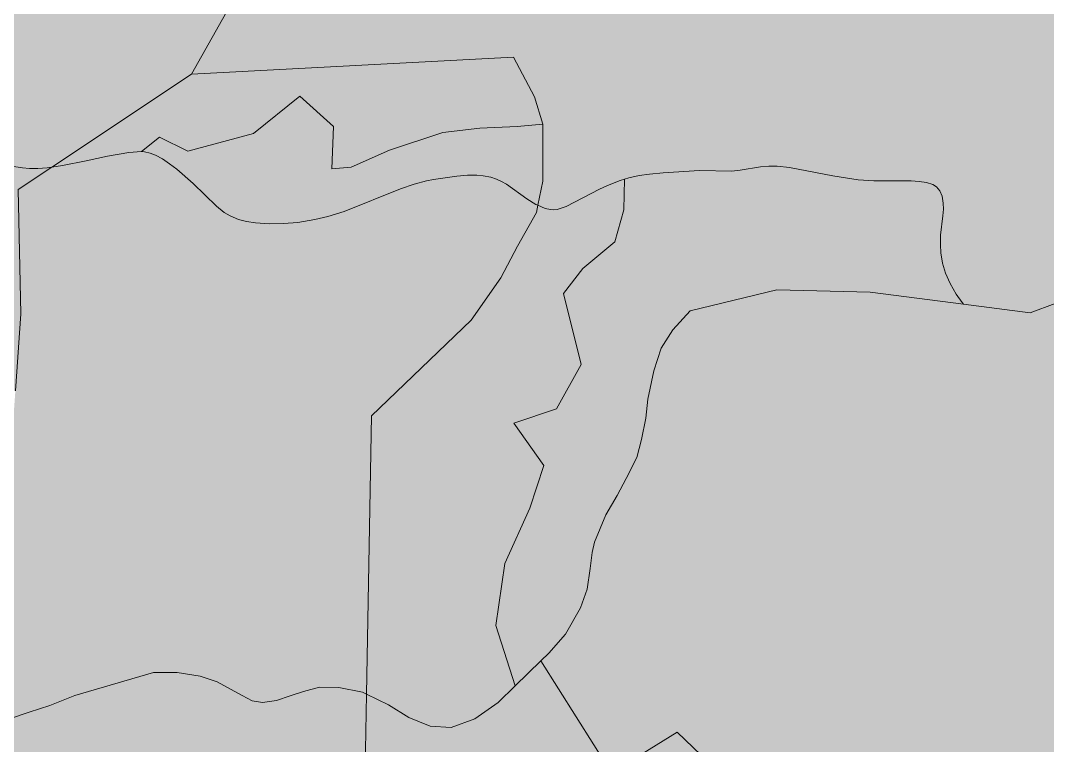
# Model space of a CAD drawing. Header units: metres. Extents: x 541853 to 549675, y 1832829 to 1845715.
# Drawn here: x 544472 to 545075, y 1839663 to 1840089 of the extents above; entities that cross this region are included whole.
import ezdxf

# ---------------------------------------------------------------- set-up
doc = ezdxf.new("R2010")
doc.units = ezdxf.units.M
doc.header["$MEASUREMENT"] = 0
doc.layers.add('1', color=7, linetype='Continuous', lineweight=0)

msp = doc.modelspace()

# ---------------------------------------------------------------- hatches: boundary and pattern name
at = {"layer": '1', "linetype": 'Continuous', "lineweight": 0}
for color, points in [(43, [(544477.26, 1840002.105), (544473.09, 1840002.42), (544466.67, 1840003.425), (544461.24, 1840004.85), (544455.84, 1840006.95), (544451.37, 1840009.5), (544447.89, 1840012.215), (544446.45, 1840013.895), (544445.1, 1840016.355), (544442.64, 1840025.715), (544441.8, 1840027.83), (544440.42, 1840030.185), (544437.87, 1840032.885), (544433.88, 1840035.645), (544429.62, 1840037.805), (544424.97, 1840039.695), (544422.03, 1840040.715), (544416.78, 1840041.975), (544412.88, 1840042.44), (544408.86, 1840042.47), (544401.69, 1840041.555), (544396.29, 1840040.16), (544391.58, 1840038.465), (544384.14, 1840035.075), (544377.87, 1840031.865), (544375.2, 1840030.305), (544436.88, 1840098.495), (544306.44, 1840136.655), (544335.69, 1840155.51), (544366.5, 1840188.015), (544394.46, 1840209.06), (544409.4, 1840220.295), (544416.48, 1840221.33), (544440.78, 1840224.915), (544465.86, 1840209.795), (544580.85, 1840225.695), (544665.78, 1840232.025), (544673.1, 1840232.055), (544665.12, 1840222.065), (544572.3, 1840057.455), (544490.37, 1840002.87), (544487.64, 1840002.465), (544482.15, 1840002.105)]), (43, [(545064.63, 1839917.325), (545025.51, 1839922.41), (545024.7, 1839923.31), (545021.25, 1839928.215), (545017.68, 1839934.59), (545014.95, 1839940.71), (545013.18, 1839946.485), (545012.25, 1839952.455), (545011.98, 1839957.195), (545012.1, 1839962.955), (545013.48, 1839974.355), (545013.75, 1839978.135), (545013.69, 1839981.75), (545013.03, 1839985.875), (545011.71, 1839988.95), (545009.7, 1839991.35), (545007.51, 1839992.67), (545003.91, 1839993.765), (544999.59, 1839994.425), (544994.79, 1839994.785), (544972.98, 1839994.755), (544963.74, 1839995.325), (544948.86, 1839997.65), (544923.48, 1840002.675), (544916.1, 1840003.44), (544911.27, 1840003.41), (544906.47, 1840003.035), (544894.53, 1840001.115), (544889.52, 1840000.56), (544870.65, 1840000.785), (544849.17, 1839999.495), (544841.31, 1839998.76), (544835.07, 1839997.86), (544829.07, 1839996.525), (544826.49, 1839995.745), (544823.91, 1839994.965), (544816.47, 1839992.115), (544811.79, 1839989.955), (544792.32, 1839979.725), (544787.04, 1839978.045), (544784.82, 1839977.865), (544783.05, 1839977.985), (544779.9, 1839978.645), (544775.76, 1839980.445), (544778.61, 1839994.695), (544778.61, 1840028.085), (544773.66, 1840044.15), (544761.3, 1840067.355), (544572.3, 1840057.455), (544665.12, 1840222.065), (544673.1, 1840232.055), (544851.42, 1840232.97), (544908.21, 1840205.205), (545047.26, 1840176.915), (545199.09, 1840169.625), (545299.17, 1840152.645), (545285.4, 1840146.135), (545242.74, 1840127.58), (545223.42, 1840119.675), (545218.44, 1840117.185), (545212.11, 1840113.285), (545207.31, 1840110), (545196.84, 1840100.655), (545188.89, 1840094.64), (545173.23, 1840084.44), (545165.67, 1840080.345), (545159.79, 1840077.855), (545154.93, 1840076.445), (545129.61, 1840071.63), (545120.73, 1840069.17), (545115.24, 1840067.025), (545108.31, 1840063.65), (545105.4, 1840061.865), (545102.91, 1840060.02), (545100.78, 1840057.77), (545099.25, 1840054.875), (545098.71, 1840052.535), (545098.44, 1840050.135), (545099.04, 1840040.73), (545098.74, 1840033.185), (545098.92, 1840023.345), (545098.68, 1840019.415), (545098.11, 1840016.655), (545097.12, 1840013.535), (545092.32, 1840002.315), (545091.93, 1839999.735), (545092.32, 1839997.395), (545093.88, 1839994.365), (545095.71, 1839991.755), (545105.49, 1839979.74), (545116.53, 1839967.365), (545134.77, 1839948.585), (545138.07, 1839944.655)]), (43, [(544654.65, 1840001.76), (544655.7, 1840026.78), (544635.9, 1840044.51), (544608.78, 1840022.61), (544570.2, 1840012.185), (544553.52, 1840020.525), (544542.96, 1840011.96), (544535.64, 1840011.39), (544523.1, 1840009.335), (544510.47, 1840006.53), (544496.7, 1840003.845), (544490.37, 1840002.87), (544572.3, 1840057.455), (544761.3, 1840067.355), (544773.66, 1840044.15), (544778.61, 1840028.085), (544763.58, 1840026.78), (544741.71, 1840025.745), (544719.81, 1840023.135), (544688.52, 1840012.71), (544666.11, 1840002.81)]), (43, [(544337.01, 1839581.055), (544295.85, 1839649.68), (544273.56, 1839688.755), (544262.4, 1839719.46), (544240.08, 1839752.955), (544236.93, 1839754.65), (544240.98, 1839754.545), (544245.9, 1839754.755), (544251.75, 1839755.7), (544257.27, 1839757.155), (544264.32, 1839759.855), (544269.09, 1839762.075), (544284.9, 1839770.295), (544289.7, 1839773.145), (544294.35, 1839776.49), (544298.55, 1839780.345), (544300.59, 1839782.82), (544302.09, 1839785.94), (544302.6, 1839788.205), (544302.75, 1839791.31), (544302.21, 1839794.415), (544301.22, 1839797.52), (544297.35, 1839806.235), (544294.11, 1839812.595), (544292.16, 1839815.565), (544290, 1839817.515), (544288.47, 1839818.49), (544285.47, 1839819.78), (544279.56, 1839821.175), (544272.81, 1839821.595), (544260.36, 1839821.025), (544255.59, 1839821.055), (544251.51, 1839821.52), (544245.57, 1839823.005), (544237.86, 1839826.035), (544233.21, 1839828.63), (544231.29, 1839830.295), (544229.94, 1839831.885), (544228.59, 1839834.015), (544227.6, 1839836.325), (544226.94, 1839840.045), (544227.33, 1839844.035), (544228.35, 1839847.155), (544231.8, 1839854.025), (544240.14, 1839867.345), (544242.42, 1839871.41), (544243.8, 1839874.515), (544244.67, 1839877.14), (544245.3, 1839881.325), (544245.03, 1839884.475), (544244.52, 1839885.855), (544375.2, 1840030.305), (544377.87, 1840031.865), (544384.14, 1840035.075), (544391.58, 1840038.465), (544396.29, 1840040.16), (544401.69, 1840041.555), (544408.86, 1840042.47), (544412.88, 1840042.44), (544416.78, 1840041.975), (544422.03, 1840040.715), (544424.97, 1840039.695), (544429.62, 1840037.805), (544433.88, 1840035.645), (544437.87, 1840032.885), (544440.42, 1840030.185), (544441.8, 1840027.83), (544442.64, 1840025.715), (544445.1, 1840016.355), (544446.45, 1840013.895), (544447.89, 1840012.215), (544451.37, 1840009.5), (544455.84, 1840006.95), (544461.24, 1840004.85), (544466.67, 1840003.425), (544473.09, 1840002.42), (544477.26, 1840002.105), (544482.15, 1840002.105), (544487.64, 1840002.465), (544490.37, 1840002.87), (544470.57, 1839989.7), (544472.19, 1839916.815), (544468.95, 1839871.605), (544460.76, 1839869.37), (544423.23, 1839851.64), (544392.99, 1839833.925), (544349.19, 1839825.585), (544358.58, 1839770.325), (544426.35, 1839699.45), (544432.98, 1839658.38), (544426.95, 1839654.765), (544421.34, 1839651.675), (544415.04, 1839648.615), (544409.16, 1839645.39), (544402.86, 1839640.125), (544397.16, 1839632.37), (544391.76, 1839625.215), (544383.87, 1839617.46), (544373.58, 1839609.225), (544363.11, 1839602.1)]), (53, [(544618.2, 1839969.555), (544609.86, 1839970.095), (544604.7, 1839970.905), (544599.9, 1839972.165), (544594.95, 1839974.205), (544591.44, 1839976.29), (544586.97, 1839979.92), (544573.32, 1839993.33), (544563.81, 1840001.595), (544559.52, 1840004.85), (544555.29, 1840007.655), (544551.18, 1840009.875), (544548.03, 1840011.12), (544544.79, 1840011.81), (544542.96, 1840011.96), (544553.52, 1840020.525), (544570.2, 1840012.185), (544608.78, 1840022.61), (544635.9, 1840044.51), (544655.7, 1840026.78), (544654.65, 1840001.76), (544666.11, 1840002.81), (544688.52, 1840012.71), (544719.81, 1840023.135), (544741.71, 1840025.745), (544763.58, 1840026.78), (544778.61, 1840028.085), (544778.61, 1839994.695), (544775.76, 1839980.445), (544774.53, 1839980.985), (544769.16, 1839984.285), (544757.22, 1839992.865), (544754.37, 1839994.485), (544751.37, 1839995.865), (544748.13, 1839996.915), (544743.51, 1839997.8), (544739.91, 1839998.115), (544734.3, 1839998.1), (544728.03, 1839997.5), (544714.35, 1839995.49), (544710.33, 1839994.755), (544703.01, 1839992.88), (544695.12, 1839990.045), (544662.03, 1839976.815), (544652.37, 1839973.8), (544644.69, 1839972.03), (544634.7, 1839970.425), (544626.33, 1839969.675)]), (43, [(544448.1, 1839670.305), (544464.78, 1839812.955), (544468.95, 1839871.605), (544472.19, 1839916.815), (544470.57, 1839989.7), (544490.37, 1840002.87), (544496.7, 1840003.845), (544510.47, 1840006.53), (544523.1, 1840009.335), (544535.64, 1840011.39), (544542.96, 1840011.96), (544544.79, 1840011.81), (544548.03, 1840011.12), (544551.18, 1840009.875), (544555.29, 1840007.655), (544559.52, 1840004.85), (544563.81, 1840001.595), (544573.32, 1839993.33), (544586.97, 1839979.92), (544591.44, 1839976.29), (544594.95, 1839974.205), (544599.9, 1839972.165), (544604.7, 1839970.905), (544609.86, 1839970.095), (544618.2, 1839969.555), (544626.33, 1839969.675), (544634.7, 1839970.425), (544644.69, 1839972.03), (544652.37, 1839973.8), (544662.03, 1839976.815), (544695.12, 1839990.045), (544703.01, 1839992.88), (544710.33, 1839994.755), (544714.35, 1839995.49), (544728.03, 1839997.5), (544734.3, 1839998.1), (544739.91, 1839998.115), (544743.51, 1839997.8), (544748.13, 1839996.915), (544751.37, 1839995.865), (544754.37, 1839994.485), (544757.22, 1839992.865), (544769.16, 1839984.285), (544774.53, 1839980.985), (544775.76, 1839980.445), (544774.92, 1839976.155), (544763.79, 1839956.37), (544753.89, 1839937.815), (544736.61, 1839913.095), (544678.02, 1839856.995), (544675.08, 1839693.645), (544672.83, 1839694.74), (544658.76, 1839697.56), (544647.42, 1839697.575), (544638.03, 1839695.055), (544630.23, 1839692.655), (544622.28, 1839689.85), (544614.12, 1839688.74), (544607.91, 1839689.685), (544602, 1839692.745), (544595.25, 1839696.48), (544587.39, 1839700.74), (544577.34, 1839704.145), (544563.9, 1839706.275), (544550.1, 1839706.185), (544503.84, 1839692.865), (544489.17, 1839686.835), (544477.05, 1839683.04), (544466.01, 1839679.275), (544455.18, 1839674.295)]), (53, [(544762.32, 1839698.385), (544751.07, 1839733.845), (544756.29, 1839770.325), (544770.9, 1839802.65), (544779.24, 1839827.67), (544761.51, 1839852.69), (544786.53, 1839861.03), (544801.11, 1839887.085), (544790.7, 1839928.785), (544802.16, 1839943.38), (544820.94, 1839959.025), (544826.13, 1839977.79), (544826.49, 1839995.745), (544829.07, 1839996.525), (544835.07, 1839997.86), (544841.31, 1839998.76), (544849.17, 1839999.495), (544870.65, 1840000.785), (544889.52, 1840000.56), (544894.53, 1840001.115), (544906.47, 1840003.035), (544911.27, 1840003.41), (544916.1, 1840003.44), (544923.48, 1840002.675), (544948.86, 1839997.65), (544963.74, 1839995.325), (544972.98, 1839994.755), (544994.79, 1839994.785), (544999.59, 1839994.425), (545003.91, 1839993.765), (545007.51, 1839992.67), (545009.7, 1839991.35), (545011.71, 1839988.95), (545013.03, 1839985.875), (545013.69, 1839981.75), (545013.75, 1839978.135), (545013.48, 1839974.355), (545012.1, 1839962.955), (545011.98, 1839957.195), (545012.25, 1839952.455), (545013.18, 1839946.485), (545014.95, 1839940.71), (545017.68, 1839934.59), (545021.25, 1839928.215), (545024.7, 1839923.31), (545025.51, 1839922.41), (544970.82, 1839929.505), (544915.98, 1839930.915), (544865.07, 1839918.585), (544854.84, 1839907.395), (544848.09, 1839896.55), (544843.83, 1839883.245), (544840.2, 1839866.775), (544839.03, 1839855.495), (544836.48, 1839843.075), (544833.69, 1839832.53), (544827.45, 1839820.125), (544822.29, 1839810.225), (544815.63, 1839798.825), (544808.94, 1839782.835), (544807.53, 1839776.655), (544806.33, 1839767.265), (544804.59, 1839755.235), (544800.81, 1839744.285), (544791.87, 1839728.865), (544782.12, 1839717.645), (544777.41, 1839713.07)]), (43, [(544724.79, 1839673.98), (544712.4, 1839674.82), (544699.86, 1839679.815), (544688.07, 1839687.315), (544675.08, 1839693.645), (544678.02, 1839856.995), (544736.61, 1839913.095), (544753.89, 1839937.815), (544763.79, 1839956.37), (544774.92, 1839976.155), (544775.76, 1839980.445), (544779.9, 1839978.645), (544783.05, 1839977.985), (544784.82, 1839977.865), (544787.04, 1839978.045), (544792.32, 1839979.725), (544811.79, 1839989.955), (544816.47, 1839992.115), (544823.91, 1839994.965), (544826.49, 1839995.745), (544826.13, 1839977.79), (544820.94, 1839959.025), (544802.16, 1839943.38), (544790.7, 1839928.785), (544801.11, 1839887.085), (544786.53, 1839861.03), (544761.51, 1839852.69), (544779.24, 1839827.67), (544770.9, 1839802.65), (544756.29, 1839770.325), (544751.07, 1839733.845), (544762.32, 1839698.385), (544752.3, 1839688.665), (544738.74, 1839679.065)]), (53, [(544960.38, 1839418.125), (544960.26, 1839418.35), (544960.26, 1839419.475), (544954.77, 1839422.835), (544937.1, 1839431.79), (544929.33, 1839436.185), (544923.78, 1839439.875), (544919.82, 1839442.89), (544912.56, 1839449.4), (544909.35, 1839452.775), (544906.08, 1839456.75), (544902.39, 1839462.24), (544896.36, 1839473.88), (544894.98, 1839475.785), (544892.97, 1839477.915), (544889.31, 1839480.84), (544883.28, 1839484.86), (544863.63, 1839496.23), (544859.58, 1839499.125), (544856.94, 1839501.72), (544854.9, 1839504.6), (544850.37, 1839513.39), (544848.36, 1839516.54), (544832.82, 1839535.335), (544860.54, 1839562.875), (544887.66, 1839612.915), (544933.53, 1839625.425), (544935.6, 1839652.53), (544885.56, 1839644.19), (544857.42, 1839671.295), (544818.84, 1839647.325), (544777.41, 1839713.07), (544782.12, 1839717.645), (544791.87, 1839728.865), (544800.81, 1839744.285), (544804.59, 1839755.235), (544806.33, 1839767.265), (544807.53, 1839776.655), (544808.94, 1839782.835), (544815.63, 1839798.825), (544822.29, 1839810.225), (544827.45, 1839820.125), (544833.69, 1839832.53), (544836.48, 1839843.075), (544839.03, 1839855.495), (544840.2, 1839866.775), (544843.83, 1839883.245), (544848.09, 1839896.55), (544854.84, 1839907.395), (544865.07, 1839918.585), (544915.98, 1839930.915), (544970.82, 1839929.505), (545025.51, 1839922.41), (545064.63, 1839917.325), (545138.07, 1839944.655), (545140.44, 1839941.835), (545141.52, 1839940.275), (545141.79, 1839939.165), (545144.85, 1839935.28), (545147.61, 1839933.045), (545149.86, 1839932.265), (545152.32, 1839932.205), (545155.47, 1839933.06), (545159.1, 1839934.98), (545164.44, 1839939.51), (545168.79, 1839942.135), (545172.21, 1839943.425), (545174.43, 1839943.845), (545176.05, 1839943.845), (545184.6, 1839941.595), (545191.92, 1839940.62), (545194.47, 1839939.6), (545199.21, 1839937.05), (545201.52, 1839936.375), (545206.56, 1839935.865), (545208.3, 1839934.785), (545212.29, 1839930.135), (545213.49, 1839929.325), (545214.36, 1839929.055), (545215.14, 1839929.175), (545215.92, 1839929.895), (545218.44, 1839934.575), (545220.12, 1839936.255), (545221.95, 1839937.245), (545224.2, 1839937.95), (545227.26, 1839938.37), (545229.63, 1839938.385), (545232.06, 1839938.16), (545235.45, 1839937.485), (545240.73, 1839935.535), (545244.75, 1839932.985), (545246.46, 1839931.245), (545247.24, 1839930.135), (545247.48, 1839929.415), (545247.33, 1839928.935), (545246.67, 1839928.215), (545246.16, 1839926.685), (545246.04, 1839925.38), (545246.4, 1839922.185), (545247.69, 1839918.075), (545253.33, 1839903.75), (545254.95, 1839898.545), (545257.86, 1839885.105), (545258.94, 1839878.925), (545259.75, 1839872.655), (545260.56, 1839861.915), (545261.25, 1839856.545), (545255.46, 1839853.755), (545249.04, 1839847.395), (545243.61, 1839840.96), (545236.95, 1839834.285), (545231.16, 1839828.96), (545221.32, 1839822.585), (545215.32, 1839816.75), (545206.08, 1839809.205), (545198.85, 1839801.795), (545184.33, 1839786.51), (545166.72, 1839765.435), (545159.52, 1839755.265), (545151.81, 1839744.465), (545145.57, 1839734.025), (545138.01, 1839720.39), (545136.18, 1839716.175), (545131.02, 1839708.165), (545126.85, 1839702.06), (545121.63, 1839695.265), (545115.51, 1839689.7), (545108.22, 1839682.665), (545101.14, 1839674.805), (545095.41, 1839667.38), (545089.17, 1839656.955), (545076.24, 1839632.685), (545071.95, 1839620.385), (545068.77, 1839607.335), (545067.33, 1839594.315), (545065.53, 1839583.44), (545061.75, 1839573.285), (545057.1, 1839564.84), (545049.33, 1839556.995), (545039.13, 1839551.25), (545027.94, 1839548.34), (545018.37, 1839545.325), (545008.83, 1839542.145), (544996.11, 1839539.925), (544985.04, 1839538.455), (544976.19, 1839536.775), (544970.4, 1839534.195), (544963.26, 1839529.095), (544959.66, 1839523.905), (544955.64, 1839514.965), (544954.41, 1839507.585), (544953.9, 1839497.715), (544953.9, 1839486.09), (544954.53, 1839474.165), (544958.58, 1839435.555), (544960.83, 1839421.815), (544961.13, 1839418.56), (544961.1, 1839418.545)]), (43, [(544832.82, 1839535.335), (544830.54, 1839538.35), (544828.62, 1839541.485), (544827.03, 1839544.635), (544825.71, 1839548.25), (544824.69, 1839552.345), (544820.94, 1839570.525), (544819.65, 1839578.97), (544818.9, 1839582.165), (544817.04, 1839586.785), (544812.24, 1839595.845), (544807.86, 1839602.07), (544802.19, 1839611.475), (544800.15, 1839613.995), (544797.78, 1839616.365), (544793.16, 1839620.235), (544788.9, 1839623.115), (544783.05, 1839626.175), (544776.36, 1839629.145), (544768.92, 1839631.395), (544764.78, 1839632.055), (544761.78, 1839631.635), (544758.87, 1839630.045), (544756.02, 1839627.63), (544754.37, 1839625.515), (544751.64, 1839619.71), (544749, 1839612.795), (544747.77, 1839610.485), (544745.16, 1839607.305), (544741.53, 1839604.02), (544733.07, 1839598.125), (544718.46, 1839588.855), (544713.69, 1839586.11), (544693.74, 1839575.745), (544686.54, 1839571.605), (544679.22, 1839567.06), (544674.63, 1839563.79), (544672.68, 1839562.125), (544675.08, 1839693.645), (544688.07, 1839687.315), (544699.86, 1839679.815), (544712.4, 1839674.82), (544724.79, 1839673.98), (544738.74, 1839679.065), (544752.3, 1839688.665), (544762.32, 1839698.385), (544777.41, 1839713.07), (544818.84, 1839647.325), (544857.42, 1839671.295), (544885.56, 1839644.19), (544935.6, 1839652.53), (544933.53, 1839625.425), (544887.66, 1839612.915), (544860.54, 1839562.875)]), (43, [(544487.85, 1839533.985), (544481.07, 1839549.33), (544469.61, 1839582.69), (544440.42, 1839629.595), (544426.95, 1839654.765), (544432.98, 1839658.38), (544437.39, 1839661.875), (544442.37, 1839666.315), (544447.35, 1839669.885), (544448.1, 1839670.305), (544455.18, 1839674.295), (544466.01, 1839679.275), (544477.05, 1839683.04), (544489.17, 1839686.835), (544503.84, 1839692.865), (544550.1, 1839706.185), (544563.9, 1839706.275), (544577.34, 1839704.145), (544587.39, 1839700.74), (544595.25, 1839696.48), (544602, 1839692.745), (544607.91, 1839689.685), (544614.12, 1839688.74), (544622.28, 1839689.85), (544630.23, 1839692.655), (544638.03, 1839695.055), (544647.42, 1839697.575), (544658.76, 1839697.56), (544672.83, 1839694.74), (544675.08, 1839693.645), (544672.68, 1839562.125), (544671.45, 1839561.075), (544662.3, 1839552.045), (544656, 1839546.435), (544651.98, 1839543.795), (544648.68, 1839542.73), (544641.78, 1839542.04), (544633.56, 1839540.315), (544629.3, 1839540.03), (544621.14, 1839540.66), (544617.21, 1839541.455), (544613.91, 1839542.49), (544608.75, 1839545.055), (544604.88, 1839548.1), (544602.54, 1839551.01), (544598.1, 1839558.93), (544595.19, 1839562.95), (544593.24, 1839564.975), (544590.66, 1839567.135), (544585.05, 1839570.735), (544580.88, 1839572.685), (544576.65, 1839574.29), (544569.66, 1839575.94), (544554.93, 1839577.95), (544550.73, 1839577.815), (544547.19, 1839577.11), (544542.24, 1839575.265), (544537.44, 1839572.535), (544519.77, 1839558.705), (544499.34, 1839544.35), (544495.02, 1839540.855), (544489.56, 1839535.815)])]:
    msp.add_hatch(color=color, dxfattribs=at).paths.add_polyline_path(points)

# ---------------------------------------------------------------- linework, layer by layer
at = {"layer": '1', "color": 7, "linetype": 'Continuous', "lineweight": 0, "flags": 128}
for points in [[(544465.86, 1840209.795), (544580.85, 1840225.695), (544665.78, 1840232.025), (544673.1, 1840232.055), (544665.12, 1840222.065), (544572.3, 1840057.455), (544490.37, 1840002.87), (544487.64, 1840002.465), (544482.15, 1840002.105), (544477.26, 1840002.105), (544473.09, 1840002.42), (544466.67, 1840003.425)], [(545138.07, 1839944.655), (545064.63, 1839917.325), (545025.51, 1839922.41), (545024.7, 1839923.31), (545021.25, 1839928.215), (545017.68, 1839934.59), (545014.95, 1839940.71), (545013.18, 1839946.485), (545012.25, 1839952.455), (545011.98, 1839957.195), (545012.1, 1839962.955), (545013.48, 1839974.355), (545013.75, 1839978.135), (545013.69, 1839981.75), (545013.03, 1839985.875), (545011.71, 1839988.95), (545009.7, 1839991.35), (545007.51, 1839992.67), (545003.91, 1839993.765), (544999.59, 1839994.425), (544994.79, 1839994.785), (544972.98, 1839994.755), (544963.74, 1839995.325), (544948.86, 1839997.65), (544923.48, 1840002.675), (544916.1, 1840003.44), (544911.27, 1840003.41), (544906.47, 1840003.035), (544894.53, 1840001.115), (544889.52, 1840000.56), (544870.65, 1840000.785), (544849.17, 1839999.495), (544841.31, 1839998.76), (544835.07, 1839997.86), (544829.07, 1839996.525), (544826.49, 1839995.745), (544823.91, 1839994.965), (544816.47, 1839992.115), (544811.79, 1839989.955), (544792.32, 1839979.725), (544787.04, 1839978.045), (544784.82, 1839977.865), (544783.05, 1839977.985), (544779.9, 1839978.645), (544775.76, 1839980.445), (544778.61, 1839994.695), (544778.61, 1840028.085), (544773.66, 1840044.15), (544761.3, 1840067.355), (544572.3, 1840057.455), (544572.3, 1840057.455), (544665.12, 1840222.065)], [(544468.95, 1839871.605), (544472.19, 1839916.815), (544470.57, 1839989.7), (544490.37, 1840002.87), (544496.7, 1840003.845), (544510.47, 1840006.53), (544523.1, 1840009.335), (544535.64, 1840011.39), (544542.96, 1840011.96), (544544.79, 1840011.81), (544548.03, 1840011.12), (544551.18, 1840009.875), (544555.29, 1840007.655), (544559.52, 1840004.85), (544563.81, 1840001.595), (544573.32, 1839993.33), (544586.97, 1839979.92), (544591.44, 1839976.29), (544594.95, 1839974.205), (544599.9, 1839972.165), (544604.7, 1839970.905), (544609.86, 1839970.095), (544618.2, 1839969.555), (544626.33, 1839969.675), (544634.7, 1839970.425), (544644.69, 1839972.03), (544652.37, 1839973.8), (544662.03, 1839976.815), (544695.12, 1839990.045), (544703.01, 1839992.88), (544710.33, 1839994.755), (544714.35, 1839995.49), (544728.03, 1839997.5), (544734.3, 1839998.1), (544739.91, 1839998.115), (544743.51, 1839997.8), (544748.13, 1839996.915), (544751.37, 1839995.865), (544754.37, 1839994.485), (544757.22, 1839992.865), (544769.16, 1839984.285), (544774.53, 1839980.985), (544775.76, 1839980.445), (544774.92, 1839976.155), (544763.79, 1839956.37), (544753.89, 1839937.815), (544736.61, 1839913.095), (544678.02, 1839856.995), (544675.08, 1839693.645), (544672.83, 1839694.74), (544658.76, 1839697.56), (544647.42, 1839697.575), (544638.03, 1839695.055), (544630.23, 1839692.655), (544622.28, 1839689.85), (544614.12, 1839688.74), (544607.91, 1839689.685), (544602, 1839692.745), (544595.25, 1839696.48), (544587.39, 1839700.74), (544577.34, 1839704.145), (544563.9, 1839706.275), (544550.1, 1839706.185), (544503.84, 1839692.865), (544489.17, 1839686.835), (544477.05, 1839683.04), (544466.01, 1839679.275)], [(544466.67, 1840003.425), (544473.09, 1840002.42), (544477.26, 1840002.105), (544482.15, 1840002.105), (544487.64, 1840002.465), (544490.37, 1840002.87), (544470.57, 1839989.7), (544472.19, 1839916.815), (544468.95, 1839871.605)], [(544885.56, 1839644.19), (544857.42, 1839671.295), (544818.84, 1839647.325), (544777.41, 1839713.07), (544782.12, 1839717.645), (544791.87, 1839728.865), (544800.81, 1839744.285), (544804.59, 1839755.235), (544806.33, 1839767.265), (544807.53, 1839776.655), (544808.94, 1839782.835), (544815.63, 1839798.825), (544822.29, 1839810.225), (544827.45, 1839820.125), (544833.69, 1839832.53), (544836.48, 1839843.075), (544839.03, 1839855.495), (544840.2, 1839866.775), (544843.83, 1839883.245), (544848.09, 1839896.55), (544854.84, 1839907.395), (544865.07, 1839918.585), (544915.98, 1839930.915), (544970.82, 1839929.505), (545025.51, 1839922.41), (545064.63, 1839917.325), (545138.07, 1839944.655)], [(544672.68, 1839562.125), (544675.08, 1839693.645), (544688.07, 1839687.315), (544699.86, 1839679.815), (544712.4, 1839674.82), (544724.79, 1839673.98), (544738.74, 1839679.065), (544752.3, 1839688.665), (544762.32, 1839698.385), (544777.41, 1839713.07), (544777.41, 1839713.07), (544818.84, 1839647.325), (544857.42, 1839671.295), (544885.56, 1839644.19)], [(544466.01, 1839679.275), (544477.05, 1839683.04), (544489.17, 1839686.835), (544503.84, 1839692.865), (544550.1, 1839706.185), (544563.9, 1839706.275), (544577.34, 1839704.145), (544587.39, 1839700.74), (544595.25, 1839696.48), (544602, 1839692.745), (544607.91, 1839689.685), (544614.12, 1839688.74), (544622.28, 1839689.85), (544630.23, 1839692.655), (544638.03, 1839695.055), (544647.42, 1839697.575), (544658.76, 1839697.56), (544672.83, 1839694.74), (544675.08, 1839693.645), (544672.68, 1839562.125)]]:
    msp.add_lwpolyline(points, dxfattribs=at)
for points in [[(544778.61, 1840028.085), (544763.58, 1840026.78), (544741.71, 1840025.745), (544719.81, 1840023.135), (544688.52, 1840012.71), (544666.11, 1840002.81), (544654.65, 1840001.76), (544655.7, 1840026.78), (544635.9, 1840044.51), (544608.78, 1840022.61), (544570.2, 1840012.185), (544553.52, 1840020.525), (544542.96, 1840011.96), (544535.64, 1840011.39), (544523.1, 1840009.335), (544510.47, 1840006.53), (544496.7, 1840003.845), (544490.37, 1840002.87), (544572.3, 1840057.455), (544761.3, 1840067.355), (544773.66, 1840044.15), (544778.61, 1840028.085)], [(544542.96, 1840011.96), (544553.52, 1840020.525), (544570.2, 1840012.185), (544608.78, 1840022.61), (544635.9, 1840044.51), (544655.7, 1840026.78), (544654.65, 1840001.76), (544666.11, 1840002.81), (544688.52, 1840012.71), (544719.81, 1840023.135), (544741.71, 1840025.745), (544763.58, 1840026.78), (544778.61, 1840028.085), (544778.61, 1839994.695), (544775.76, 1839980.445), (544774.53, 1839980.985), (544769.16, 1839984.285), (544757.22, 1839992.865), (544754.37, 1839994.485), (544751.37, 1839995.865), (544748.13, 1839996.915), (544743.51, 1839997.8), (544739.91, 1839998.115), (544734.3, 1839998.1), (544728.03, 1839997.5), (544714.35, 1839995.49), (544710.33, 1839994.755), (544703.01, 1839992.88), (544695.12, 1839990.045), (544662.03, 1839976.815), (544652.37, 1839973.8), (544644.69, 1839972.03), (544634.7, 1839970.425), (544626.33, 1839969.675), (544618.2, 1839969.555), (544609.86, 1839970.095), (544604.7, 1839970.905), (544599.9, 1839972.165), (544594.95, 1839974.205), (544591.44, 1839976.29), (544586.97, 1839979.92), (544573.32, 1839993.33), (544563.81, 1840001.595), (544559.52, 1840004.85), (544555.29, 1840007.655), (544551.18, 1840009.875), (544548.03, 1840011.12), (544544.79, 1840011.81), (544542.96, 1840011.96)], [(544762.32, 1839698.385), (544751.07, 1839733.845), (544756.29, 1839770.325), (544770.9, 1839802.65), (544779.24, 1839827.67), (544761.51, 1839852.69), (544786.53, 1839861.03), (544801.11, 1839887.085), (544790.7, 1839928.785), (544802.16, 1839943.38), (544820.94, 1839959.025), (544826.13, 1839977.79), (544826.49, 1839995.745), (544829.07, 1839996.525), (544835.07, 1839997.86), (544841.31, 1839998.76), (544849.17, 1839999.495), (544870.65, 1840000.785), (544889.52, 1840000.56), (544894.53, 1840001.115), (544906.47, 1840003.035), (544911.27, 1840003.41), (544916.1, 1840003.44), (544923.48, 1840002.675), (544948.86, 1839997.65), (544963.74, 1839995.325), (544972.98, 1839994.755), (544994.79, 1839994.785), (544999.59, 1839994.425), (545003.91, 1839993.765), (545007.51, 1839992.67), (545009.7, 1839991.35), (545011.71, 1839988.95), (545013.03, 1839985.875), (545013.69, 1839981.75), (545013.75, 1839978.135), (545013.48, 1839974.355), (545012.1, 1839962.955), (545011.98, 1839957.195), (545012.25, 1839952.455), (545013.18, 1839946.485), (545014.95, 1839940.71), (545017.68, 1839934.59), (545021.25, 1839928.215), (545024.7, 1839923.31), (545025.51, 1839922.41), (544970.82, 1839929.505), (544915.98, 1839930.915), (544865.07, 1839918.585), (544854.84, 1839907.395), (544848.09, 1839896.55), (544843.83, 1839883.245), (544840.2, 1839866.775), (544839.03, 1839855.495), (544836.48, 1839843.075), (544833.69, 1839832.53), (544827.45, 1839820.125), (544822.29, 1839810.225), (544815.63, 1839798.825), (544808.94, 1839782.835), (544807.53, 1839776.655), (544806.33, 1839767.265), (544804.59, 1839755.235), (544800.81, 1839744.285), (544791.87, 1839728.865), (544782.12, 1839717.645), (544777.41, 1839713.07), (544762.32, 1839698.385)], [(544826.49, 1839995.745), (544826.13, 1839977.79), (544820.94, 1839959.025), (544802.16, 1839943.38), (544790.7, 1839928.785), (544801.11, 1839887.085), (544786.53, 1839861.03), (544761.51, 1839852.69), (544779.24, 1839827.67), (544770.9, 1839802.65), (544756.29, 1839770.325), (544751.07, 1839733.845), (544762.32, 1839698.385), (544752.3, 1839688.665), (544738.74, 1839679.065), (544724.79, 1839673.98), (544712.4, 1839674.82), (544699.86, 1839679.815), (544688.07, 1839687.315), (544675.08, 1839693.645), (544678.02, 1839856.995), (544736.61, 1839913.095), (544753.89, 1839937.815), (544763.79, 1839956.37), (544774.92, 1839976.155), (544775.76, 1839980.445), (544779.9, 1839978.645), (544783.05, 1839977.985), (544784.82, 1839977.865), (544787.04, 1839978.045), (544792.32, 1839979.725), (544811.79, 1839989.955), (544816.47, 1839992.115), (544823.91, 1839994.965), (544826.49, 1839995.745)]]:
    msp.add_lwpolyline(points, close=True, dxfattribs=at)

doc.saveas('drawing.dxf')
